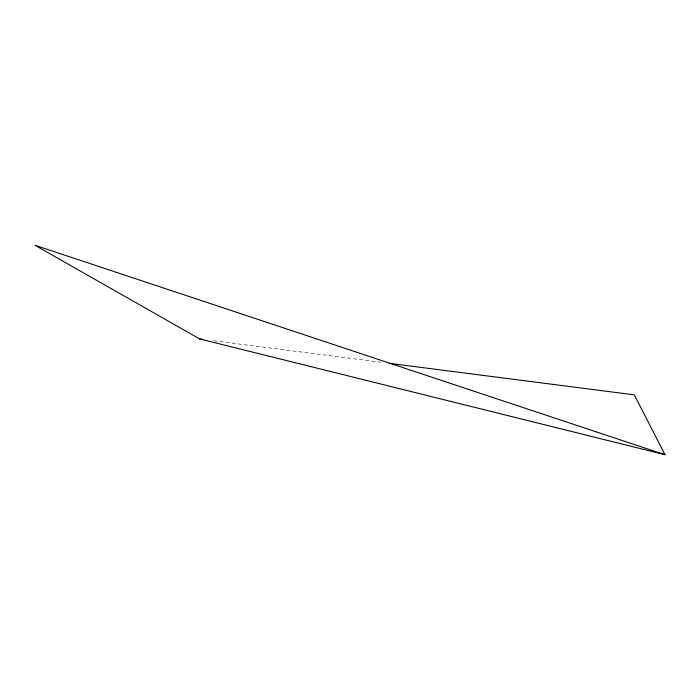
<?xml version="1.0" encoding="UTF-8"?>
<svg xmlns="http://www.w3.org/2000/svg" width="700" height="700" viewBox="0 0 700 700"><rect width="100%" height="100%" fill="white"/><g stroke="black" fill="none" stroke-linecap="round" stroke-linejoin="round"><path stroke-width="0.53" stroke-dasharray="3.5 2.62" d="M213.745 340.751L382.83 362.495"/><path stroke-width="1.05" d="M389.331 363.335L634.288 394.844L665 454.72L35 245.28L199.657 338.94L202.904 339.36M199.657 338.94L665 454.72"/></g></svg>
